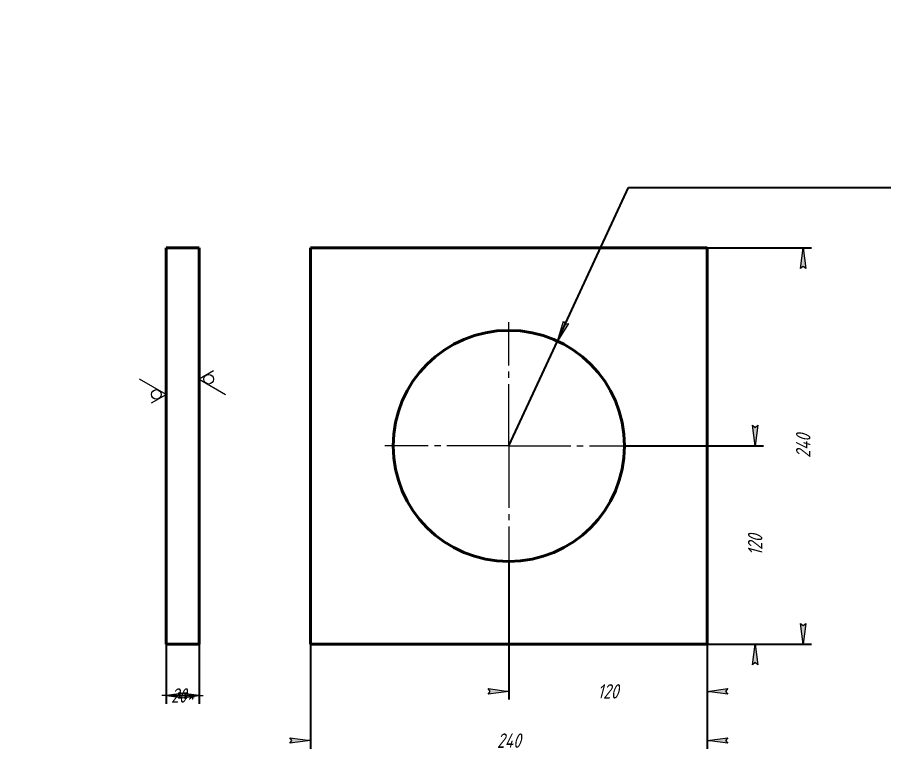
# Model space of a CAD drawing. Header units: millimetres. Extents: x 0 to 210, y 0 to 297.
# Drawn here: x 0 to 210, y 117.9 to 297 of the extents above; entities that cross this region are included whole.
import ezdxf

# ---------------------------------------------------------------- set-up
doc = ezdxf.new("R2010")
doc.units = ezdxf.units.MM
for name, pattern in [('K5LT_AXLED', [19.5, 15, -1.5, 1.5, -1.5]), ('K5LT_BASIC', [0]), ('K5LT_THIN', [0])]:
    doc.linetypes.add(name, pattern=pattern)
doc.layers.add('Системный слой', color=7, linetype='Continuous')
doc.styles.add('KDIMTEXTSTYLE', font='GOST_AU.SHX', dxfattribs={"width": 0.96, "oblique": 15, "height": 5})
doc.dimstyles.new('KDIMSTYLE (0.40)', dxfattribs={"dimtxt": 5, "dimasz": 1, "dimexe": 2, "dimexo": 0.0625, "dimgap": 1, "dimtad": 1, "dimlfac": 2.5, "dimtxsty": 'KDIMTEXTSTYLE', "dimsah": 1, "dimcen": 0.09, "dimdle": 1, "dimadec": 0, "dimazin": 0, "dimtfac": 0.667, "dimtmove": 0, "dimatfit": 3, "dimfxl": 1, "dimtvp": 1, "dimtolj": 1, "dimtzin": 0, "dimarcsym": 0})

# ---------------------------------------------------------------- blocks, each defined once
blk = doc.blocks.new('KDIMARROW_02')
at = {"layer": 'Системный слой'}
blk.add_hatch(color=0, dxfattribs=at).paths.add_polyline_path([(4.5, -5.51091059616309e-16), (5, 0.6582624912261956), (0, 0), (5, -0.658262491226197)])
at = {"layer": 'Системный слой', "color": 0, "linetype": 'K5LT_THIN', "lineweight": 18}
for p, q in [((0, 0), (-1, 0)), ((5, 0.6582624912261956), (0, 0)), ((0, 0), (5, -0.658262491226197)), ((0, 0), (7, -8.572527594031472e-16)), ((4.5, -5.51091059616309e-16), (5, 0.6582624912261956)), ((5, -0.658262491226197), (4.5, -5.51091059616309e-16))]:
    blk.add_line(p, q, dxfattribs=at)
blk = doc.blocks.new('U0')
at = {"layer": 'Системный слой', "color": 7, "linetype": 'K5LT_THIN', "lineweight": 18}
for p, q in [((35.99999999999999, 205.6391761474896), (29.59825, 209.3352265099896)), ((32.49999999999999, 203.6184511474896), (35.99999999999999, 205.6391761474896))]:
    blk.add_line(p, q, dxfattribs=at)
blk.add_arc((33.66666666666666, 205.6391761474896), 1.166666666666667, 0, 359.999994270422, dxfattribs=at)
blk = doc.blocks.new('U1')
at = {"layer": 'Системный слой', "color": 7, "linetype": 'K5LT_THIN', "lineweight": 18}
for p, q in [((47.5, 211.3559515099896), (44, 209.3352265099896)), ((44, 209.3352265099896), (50.40175, 205.6391761474896))]:
    blk.add_line(p, q, dxfattribs=at)
blk.add_arc((46.33333333333333, 209.3352265099896), 1.166666666666667, 0, 359.999994270422, dxfattribs=at)
blk = doc.blocks.new('U2')
at = {"layer": 'Системный слой', "color": 30, "linetype": 'K5LT_AXLED', "lineweight": 18, "true_color": 0xff8000}
for q in [(119, 223.1622222804945), (89, 193.1622222804945), (149, 193.1622222804945), (119, 163.1622222804945)]:
    blk.add_line((119, 193.1622222804945), q, dxfattribs=at)
blk = doc.blocks.new('KDIMARROW_01')
at = {"layer": 'Системный слой'}
blk.add_hatch(color=0, dxfattribs=at).paths.add_polyline_path([(-5, -0.6582624912261956), (0, 0), (-5, 0.658262491226197), (-4.5, 5.51091059616309e-16)])
at = {"layer": 'Системный слой', "color": 0, "linetype": 'K5LT_THIN', "lineweight": 18}
for p, q in [((-4.5, 5.51091059616309e-16), (-5, 0.658262491226197)), ((-5, 0.658262491226197), (0, 0)), ((0, 0), (-5, -0.6582624912261956)), ((-5, -0.6582624912261956), (-4.5, 5.51091059616309e-16)), ((0, 0), (-1, 0))]:
    blk.add_line(p, q, dxfattribs=at)

msp = doc.modelspace()

# ---------------------------------------------------------------- linework, layer by layer
at = {"layer": 'Системный слой', "color": 150, "linetype": 'K5LT_BASIC', "lineweight": 40, "true_color": 0x0080ff}
for p, q in [((35.99999999999999, 241.1622222804945), (43.99999999999999, 241.1622222804945)), ((35.99999999999999, 241.1622222804945), (36, 145.1622222804945)), ((43.99999999999999, 241.1622222804945), (44, 145.1622222804945)), ((71, 241.1622222804945), (167, 241.1622222804945)), ((71.00000000000001, 145.1622222804945), (71, 241.1622222804945)), ((167, 241.1622222804945), (167, 145.1622222804945)), ((36, 145.1622222804945), (44, 145.1622222804945)), ((167, 145.1622222804945), (71.00000000000001, 145.1622222804945))]:
    msp.add_line(p, q, dxfattribs=at)
msp.add_circle((119, 193.1622222804945), 28, dxfattribs=at)

# ---------------------------------------------------------------- block references
at = {"layer": 'Системный слой'}
for name in ['U2', 'U1', 'U0']:
    msp.add_blockref(name, (0, 0), dxfattribs=at)

# ---------------------------------------------------------------- dimensions: what is measured, and where the dimension line sits
at = {"layer": 'Системный слой', "color": 7}
msp.add_diameter_dim(center=(119.00000000000006, 193.16222228049446), radius=28.000000000000007, location=(148, 255.7836278326447), dimstyle='KDIMSTYLE (0.40)', override={"dimtih": 1, "dimtoh": 1, "dimpost": '\\H3.5;\\W0.965;\\Q15;\\Q15;(\\H3.5;\\W0.965;\\Q15;∅<>\\H3.5;\\W0.965;\\Q15;\\Q15;H12\\H3.5;\\W0.965;\\Q15;\\Q15;)', "dimblk1": 'KDIMARROW_01', "dimblk2": 'KDIMARROW_01', "dimclrt": 7, "dimtmove": 1, "dimatfit": 2, "dimtolj": 1}, dxfattribs=at).render()
for base, p1, p2, location in [((190.2803546453058, 241.1622222804945), (167, 145.1622222804945), (167, 241.1622222804945), (190.2803546453058, 193.1622222804945)), ((178.6496975734803, 145.1622222804945), (147, 193.1622222804945), (167, 145.1622222804945), (178.6496975734803, 169.1622222804945))]:
    msp.add_linear_dim(base=base, p1=p1, p2=p2, angle=90, location=location, dimstyle='KDIMSTYLE (0.40)', override={"dimexo": 0, "dimpost": '\\H3.5;\\W0.965;\\Q15;<>', "dimblk1": 'KDIMARROW_01', "dimblk2": 'KDIMARROW_01', "dimse1": 0, "dimse2": 0, "dimclrt": 7, "dimtolj": 1}, dxfattribs=at).render()
for base, p1, p2, location, override in [((119, 133.7125781753713), (167, 145.1622222804945), (119, 165.1622222804945), (143, 133.7125781753713), {"dimexo": 0, "dimpost": '\\H3.5;\\W0.965;\\Q15;<>', "dimblk1": 'KDIMARROW_01', "dimblk2": 'KDIMARROW_01', "dimse1": 0, "dimse2": 0, "dimclrt": 7, "dimtolj": 1}), ((36, 132.7125781753713), (44, 145.1622222804945), (36, 145.1622222804945), (40, 132.7125781753713), {"dimexo": 0, "dimpost": '\\H3.5;\\W0.965;\\Q15;<>\\H3.5;\\W0.965;\\Q15;\\Q15;*', "dimblk1": 'KDIMARROW_02', "dimblk2": 'KDIMARROW_02', "dimse1": 0, "dimse2": 0, "dimclrt": 7, "dimtolj": 1}), ((71.00000000000001, 121.775851180603), (167, 145.1622222804945), (71.00000000000001, 145.1622222804945), (119, 121.775851180603), {"dimexo": 0, "dimpost": '\\H3.5;\\W0.965;\\Q15;<>', "dimblk1": 'KDIMARROW_01', "dimblk2": 'KDIMARROW_01', "dimse1": 0, "dimse2": 0, "dimclrt": 7, "dimtolj": 1})]:
    msp.add_linear_dim(base=base, p1=p1, p2=p2, location=location, dimstyle='KDIMSTYLE (0.40)', override=override, dxfattribs=at).render()

doc.saveas('drawing.dxf')
